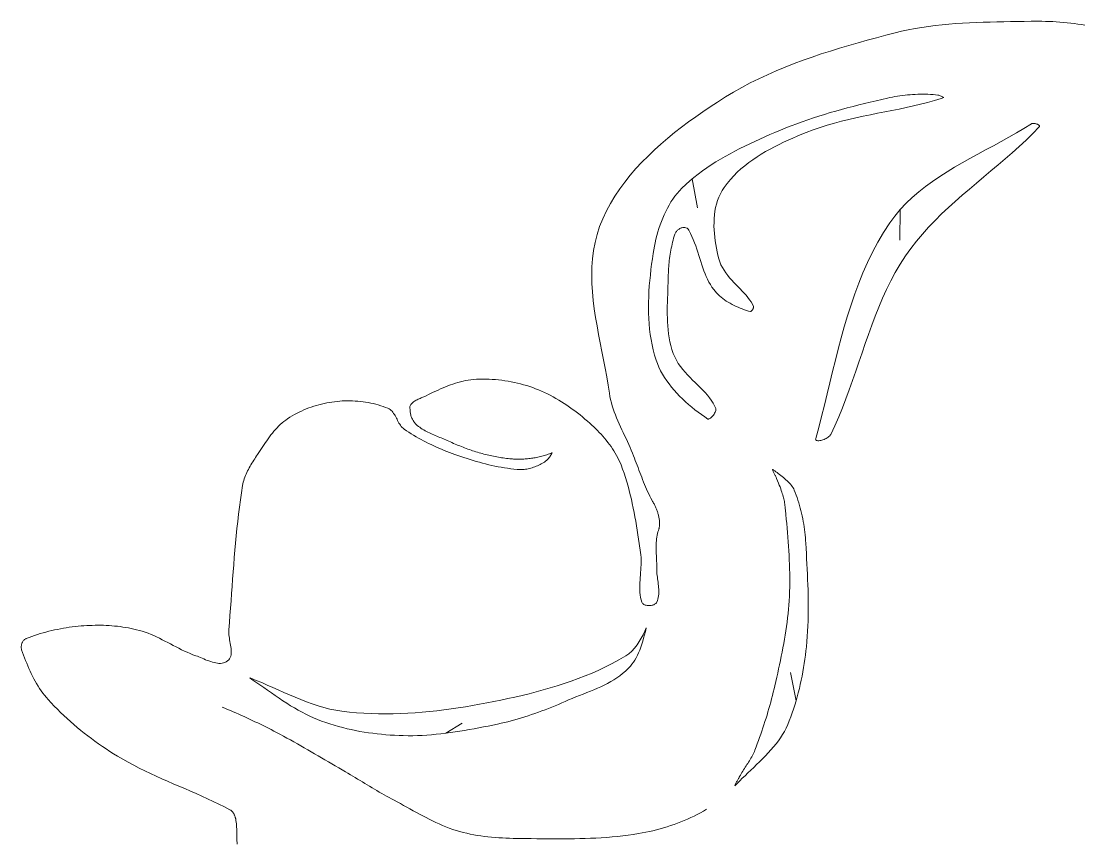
# Model space of a CAD drawing. Header units: inches. Extents: x -12 to 23, y -13.2 to 21.7.
# Drawn here: x -5.72 to 2.06, y 11.6 to 17.62 of the extents above; entities that cross this region are included whole.
import ezdxf

# ---------------------------------------------------------------- set-up
doc = ezdxf.new("R2010")
doc.units = ezdxf.units.IN
doc.header["$MEASUREMENT"] = 0
doc.layers.get('0').update_dxf_attribs({"lineweight": 0})

msp = doc.modelspace()

# ---------------------------------------------------------------- linework, layer by layer
at = {"color": 30, "linetype": 'Continuous', "lineweight": 0, "true_color": 0xff7e00}
for p, q in [((-0.8026, 16.4622), (-0.7618, 16.2516)), ((0.7232, 16.2386), (0.7203, 16.0141)), ((-0.0403, 12.6369), (-0.0804, 12.8467))]:
    msp.add_line(p, q, dxfattribs=at)
at = {"color": 7, "linetype": 'Continuous', "lineweight": 0}
for p, q in [((-4.2253, 12.5836), (-4.2456, 12.592)), ((-4.205, 12.5751), (-4.2253, 12.5836)), ((-4.1847, 12.5665), (-4.205, 12.5751)), ((-4.1645, 12.5578), (-4.1847, 12.5665)), ((-4.1444, 12.549), (-4.1645, 12.5578)), ((-4.1243, 12.5401), (-4.1444, 12.549)), ((-4.1042, 12.5311), (-4.1243, 12.5401)), ((-4.0842, 12.5221), (-4.1042, 12.5311)), ((-4.0642, 12.5129), (-4.0842, 12.5221)), ((-4.0443, 12.5037), (-4.0642, 12.5129)), ((-4.0245, 12.4944), (-4.0443, 12.5037)), ((-4.0047, 12.485), (-4.0245, 12.4944)), ((-3.9849, 12.4755), (-4.0047, 12.485)), ((-3.9653, 12.4659), (-3.9849, 12.4755)), ((-3.9456, 12.4562), (-3.9653, 12.4659)), ((-3.926, 12.4465), (-3.9456, 12.4562)), ((-3.9065, 12.4366), (-3.926, 12.4465)), ((-3.8871, 12.4267), (-3.9065, 12.4366)), ((-3.8677, 12.4167), (-3.8871, 12.4267)), ((-3.8483, 12.4066), (-3.8677, 12.4167)), ((-3.8224, 12.3929), (-3.8483, 12.4066)), ((-3.7966, 12.3791), (-3.8224, 12.3929)), ((-3.7709, 12.3651), (-3.7966, 12.3791)), ((-3.7453, 12.351), (-3.7709, 12.3651)), ((-3.7198, 12.3368), (-3.7453, 12.351)), ((-3.6943, 12.3224), (-3.7198, 12.3368)), ((-3.6689, 12.308), (-3.6943, 12.3224)), ((-3.6436, 12.2935), (-3.6689, 12.308)), ((-3.6183, 12.279), (-3.6436, 12.2935)), ((-3.593, 12.2644), (-3.6183, 12.279)), ((-3.5678, 12.2497), (-3.593, 12.2644)), ((-3.5426, 12.235), (-3.5678, 12.2497)), ((-3.5175, 12.2202), (-3.5426, 12.235)), ((-3.4923, 12.2055), (-3.5175, 12.2202)), ((-3.4672, 12.1908), (-3.4923, 12.2055)), ((-3.442, 12.176), (-3.4672, 12.1908)), ((-3.4168, 12.1613), (-3.442, 12.176)), ((-3.3916, 12.1466), (-3.4168, 12.1613)), ((-3.3664, 12.132), (-3.3916, 12.1466)), ((-3.3412, 12.1174), (-3.3664, 12.132)), ((-3.3234, 12.107), (-3.3412, 12.1174)), ((-3.3056, 12.0966), (-3.3234, 12.107)), ((-3.2879, 12.0861), (-3.3056, 12.0966)), ((-3.2703, 12.0756), (-3.2879, 12.0861)), ((-3.2527, 12.065), (-3.2703, 12.0756)), ((-3.2351, 12.0544), (-3.2527, 12.065)), ((-3.2176, 12.0437), (-3.2351, 12.0544)), ((-3.2, 12.0331), (-3.2176, 12.0437)), ((-3.1825, 12.0224), (-3.2, 12.0331)), ((-3.1649, 12.0118), (-3.1825, 12.0224)), ((-3.1473, 12.0012), (-3.1649, 12.0118)), ((-3.1296, 11.9907), (-3.1473, 12.0012)), ((-3.112, 11.9802), (-3.1296, 11.9907)), ((-3.0942, 11.9698), (-3.112, 11.9802)), ((-3.0764, 11.9595), (-3.0942, 11.9698)), ((-3.0586, 11.9492), (-3.0764, 11.9595)), ((-3.0406, 11.9392), (-3.0586, 11.9492)), ((-3.0225, 11.9292), (-3.0406, 11.9392)), ((-3.0044, 11.9194), (-3.0225, 11.9292)), ((-2.9861, 11.9097), (-3.0044, 11.9194)), ((-2.9626, 11.8973), (-2.9861, 11.9097)), ((-2.9392, 11.8846), (-2.9626, 11.8973)), ((-2.9158, 11.8718), (-2.9392, 11.8846)), ((-2.8924, 11.8589), (-2.9158, 11.8718)), ((-2.8691, 11.846), (-2.8924, 11.8589)), ((-2.8457, 11.833), (-2.8691, 11.846)), ((-2.8223, 11.8201), (-2.8457, 11.833)), ((-0.718, 11.8301), (-0.7409, 11.8177)), ((-0.6954, 11.8429), (-0.718, 11.8301)), ((-2.7988, 11.8073), (-2.8223, 11.8201)), ((-2.7753, 11.7947), (-2.7988, 11.8073)), ((-2.7516, 11.7822), (-2.7753, 11.7947)), ((-2.7278, 11.77), (-2.7516, 11.7822)), ((-2.7039, 11.7581), (-2.7278, 11.77)), ((-2.6798, 11.7466), (-2.7039, 11.7581)), ((-2.6555, 11.7354), (-2.6798, 11.7466)), ((-0.8848, 11.7513), (-0.9097, 11.7417)), ((-0.8602, 11.7613), (-0.8848, 11.7513)), ((-0.8358, 11.7718), (-0.8602, 11.7613)), ((-0.8116, 11.7827), (-0.8358, 11.7718)), ((-0.7878, 11.7939), (-0.8116, 11.7827)), ((-0.7642, 11.8056), (-0.7878, 11.7939)), ((-0.7409, 11.8177), (-0.7642, 11.8056)), ((-2.631, 11.7247), (-2.6555, 11.7354)), ((-2.6062, 11.7145), (-2.631, 11.7247)), ((-2.5812, 11.7049), (-2.6062, 11.7145)), ((-2.5559, 11.6959), (-2.5812, 11.7049)), ((-2.5303, 11.6875), (-2.5559, 11.6959)), ((-2.5043, 11.6798), (-2.5303, 11.6875)), ((-2.4791, 11.6731), (-2.5043, 11.6798)), ((-2.4537, 11.667), (-2.4791, 11.6731)), ((-2.4281, 11.6615), (-2.4537, 11.667)), ((-1.1677, 11.6696), (-1.1941, 11.665)), ((-1.1413, 11.6748), (-1.1677, 11.6696)), ((-1.1151, 11.6804), (-1.1413, 11.6748)), ((-1.0889, 11.6865), (-1.1151, 11.6804)), ((-1.0628, 11.693), (-1.0889, 11.6865)), ((-1.0369, 11.7), (-1.0628, 11.693)), ((-1.0111, 11.7074), (-1.0369, 11.7)), ((-0.9855, 11.7153), (-1.0111, 11.7074)), ((-0.96, 11.7237), (-0.9855, 11.7153)), ((-0.9347, 11.7325), (-0.96, 11.7237)), ((-0.9097, 11.7417), (-0.9347, 11.7325)), ((-2.4024, 11.6566), (-2.4281, 11.6615)), ((-2.3765, 11.6522), (-2.4024, 11.6566)), ((-2.3505, 11.6483), (-2.3765, 11.6522)), ((-2.3243, 11.6448), (-2.3505, 11.6483)), ((-2.2981, 11.6418), (-2.3243, 11.6448)), ((-2.2718, 11.6392), (-2.2981, 11.6418)), ((-2.2454, 11.637), (-2.2718, 11.6392)), ((-2.2189, 11.6351), (-2.2454, 11.637)), ((-2.1924, 11.6335), (-2.2189, 11.6351)), ((-2.1659, 11.6322), (-2.1924, 11.6335)), ((-2.1393, 11.6311), (-2.1659, 11.6322)), ((-2.1127, 11.6302), (-2.1393, 11.6311)), ((-2.0861, 11.6295), (-2.1127, 11.6302)), ((-2.0596, 11.629), (-2.0861, 11.6295)), ((-2.0331, 11.6285), (-2.0596, 11.629)), ((-2.0066, 11.6282), (-2.0331, 11.6285)), ((-1.9802, 11.6279), (-2.0066, 11.6282)), ((-1.9408, 11.6274), (-1.9802, 11.6279)), ((-1.9014, 11.627), (-1.9408, 11.6274)), ((-1.8619, 11.6267), (-1.9014, 11.627)), ((-1.8224, 11.6264), (-1.8619, 11.6267)), ((-1.7829, 11.6263), (-1.8224, 11.6264)), ((-1.7434, 11.6264), (-1.7829, 11.6263)), ((-1.7039, 11.6267), (-1.7434, 11.6264)), ((-1.6644, 11.6272), (-1.7039, 11.6267)), ((-1.6249, 11.628), (-1.6644, 11.6272)), ((-1.5854, 11.6291), (-1.6249, 11.628)), ((-1.546, 11.6306), (-1.5854, 11.6291)), ((-1.5066, 11.6324), (-1.546, 11.6306)), ((-1.4672, 11.6347), (-1.5066, 11.6324)), ((-1.428, 11.6374), (-1.4672, 11.6347)), ((-1.3888, 11.6405), (-1.428, 11.6374)), ((-1.3496, 11.6442), (-1.3888, 11.6405)), ((-1.3106, 11.6485), (-1.3496, 11.6442)), ((-1.2716, 11.6533), (-1.3106, 11.6485)), ((-1.2328, 11.6588), (-1.2716, 11.6533)), ((-1.1941, 11.665), (-1.2328, 11.6588))]:
    msp.add_line(p, q, dxfattribs=at)
at = {"color": 1, "linetype": 'Continuous', "lineweight": 0, "true_color": 0xff0000}
msp.add_line((-2.6074, 12.4002), (-2.4858, 12.4741), dxfattribs=at)
at = {"color": 7, "linetype": 'Continuous', "lineweight": 0}
for points in [[(-1.0525, 13.877), (-1.0509, 13.8809), (-1.0494, 13.885), (-1.0481, 13.889), (-1.0468, 13.8932), (-1.0457, 13.8973), (-1.0446, 13.9015), (-1.0437, 13.9058), (-1.0429, 13.91), (-1.0421, 13.9143), (-1.0415, 13.9186), (-1.041, 13.9229), (-1.0407, 13.9272), (-1.0404, 13.9316), (-1.0402, 13.9359), (-1.0402, 13.9402), (-1.0403, 13.9445), (-1.0405, 13.9489), (-1.0408, 13.9531), (-1.0412, 13.9574), (-1.0417, 13.9617), (-1.0427, 13.9679), (-1.0437, 13.9741), (-1.0449, 13.9803), (-1.0461, 13.9866), (-1.0475, 13.9927), (-1.049, 13.9989), (-1.0507, 14.005), (-1.0524, 14.0112), (-1.0542, 14.0173), (-1.0561, 14.0233), (-1.0582, 14.0293), (-1.0603, 14.0353), (-1.0626, 14.0412), (-1.065, 14.0471), (-1.0674, 14.053), (-1.07, 14.0588), (-1.0727, 14.0645), (-1.0754, 14.0702), (-1.0783, 14.0759), (-1.0812, 14.0814), (-1.0848, 14.0874), (-1.0883, 14.0934), (-1.0916, 14.0993), (-1.0948, 14.1052), (-1.1035, 14.1218), (-1.1119, 14.1385), (-1.1201, 14.1554), (-1.128, 14.1724), (-1.1357, 14.1895), (-1.1432, 14.2067), (-1.1505, 14.2239), (-1.1576, 14.2413), (-1.1646, 14.2587), (-1.1715, 14.2762), (-1.1783, 14.2937), (-1.185, 14.3113), (-1.1916, 14.3289), (-1.1982, 14.3465), (-1.2048, 14.3641), (-1.2115, 14.3817), (-1.2181, 14.3993), (-1.2248, 14.4168), (-1.2316, 14.4343), (-1.2385, 14.4518), (-1.2474, 14.4736), (-1.2567, 14.4953), (-1.2663, 14.517), (-1.2762, 14.5386), (-1.2862, 14.5601), (-1.2963, 14.5817), (-1.3065, 14.6032), (-1.3165, 14.6248), (-1.3265, 14.6463), (-1.3363, 14.668), (-1.3458, 14.6897), (-1.355, 14.7115), (-1.3638, 14.7334), (-1.372, 14.7554), (-1.3798, 14.7776), (-1.3869, 14.8), (-1.3933, 14.8225), (-1.3989, 14.8452), (-1.4037, 14.8681), (-1.4075, 14.8913), (-1.417, 14.9521), (-1.4276, 15.0133), (-1.439, 15.0748), (-1.4511, 15.1366), (-1.4634, 15.1987), (-1.4756, 15.2609), (-1.4876, 15.3232), (-1.4989, 15.3855), (-1.5093, 15.4478), (-1.5185, 15.51), (-1.5262, 15.572), (-1.5321, 15.6339), (-1.5359, 15.6954), (-1.5374, 15.7566), (-1.5361, 15.8173), (-1.5319, 15.8776), (-1.5244, 15.9374), (-1.5134, 15.9965), (-1.4984, 16.055), (-1.4794, 16.1128), (-1.4559, 16.1709), (-1.4294, 16.2275), (-1.3998, 16.2827), (-1.3675, 16.3364), (-1.3325, 16.3887), (-1.2952, 16.4397), (-1.2556, 16.4893), (-1.2139, 16.5376), (-1.1703, 16.5846), (-1.125, 16.6303), (-1.0782, 16.6749), (-1.03, 16.7182), (-0.9806, 16.7604), (-0.9303, 16.8014), (-0.8791, 16.8414), (-0.8273, 16.8803), (-0.775, 16.9181), (-0.7224, 16.9549), (-0.6697, 16.9908), (-0.6172, 17.0257), (-0.5582, 17.0632), (-0.4983, 17.0989), (-0.4374, 17.1329), (-0.3756, 17.1654), (-0.3129, 17.1964), (-0.2495, 17.226), (-0.1854, 17.2542), (-0.1206, 17.2812), (-0.0553, 17.307), (0.0106, 17.3316), (0.0769, 17.3552), (0.1437, 17.3778), (0.2108, 17.3995), (0.2781, 17.4205), (0.3457, 17.4406), (0.4134, 17.4601), (0.4812, 17.479), (0.5491, 17.4974), (0.6169, 17.5153), (0.6846, 17.5329), (0.7332, 17.5447), (0.7821, 17.5553), (0.8311, 17.5646), (0.8804, 17.5729), (0.9299, 17.5802), (0.9795, 17.5864), (1.0293, 17.5918), (1.0792, 17.5964), (1.1293, 17.6003), (1.1794, 17.6036), (1.2296, 17.6062), (1.2799, 17.6084), (1.3302, 17.6102), (1.3806, 17.6116), (1.4309, 17.6128), (1.4813, 17.6138), (1.5316, 17.6147), (1.5818, 17.6155), (1.632, 17.6164), (1.6821, 17.6174), (1.7084, 17.6178), (1.7347, 17.6179), (1.7611, 17.6176), (1.7874, 17.617), (1.8138, 17.616), (1.8401, 17.6147), (1.8665, 17.6131), (1.8928, 17.6112), (1.9191, 17.609), (1.9454, 17.6064), (1.9716, 17.6036), (1.9979, 17.6006), (2.0241, 17.5972), (2.0502, 17.5936), (2.0763, 17.5897)], [(-4.1359, 11.588), (-4.1364, 11.6003), (-4.1368, 11.6126), (-4.1371, 11.625), (-4.1373, 11.6373), (-4.1374, 11.6497), (-4.1376, 11.662), (-4.1379, 11.6743), (-4.1382, 11.6867), (-4.1386, 11.699), (-4.1392, 11.7112), (-4.1401, 11.7235), (-4.1411, 11.7357), (-4.1425, 11.7479), (-4.1442, 11.7601), (-4.1463, 11.7722), (-4.1471, 11.7761), (-4.1481, 11.7801), (-4.1491, 11.784), (-4.1503, 11.788), (-4.1517, 11.792), (-4.1532, 11.7959), (-4.1548, 11.7998), (-4.1566, 11.8036), (-4.1585, 11.8074), (-4.1605, 11.8111), (-4.1627, 11.8147), (-4.165, 11.8181), (-4.1674, 11.8214), (-4.17, 11.8246), (-4.1728, 11.8276), (-4.1756, 11.8305), (-4.1787, 11.8331), (-4.1818, 11.8356), (-4.1851, 11.8378), (-4.1886, 11.8398), (-4.2291, 11.8608), (-4.2699, 11.8812), (-4.3111, 11.9011), (-4.3525, 11.9204), (-4.3941, 11.9393), (-4.4359, 11.9579), (-4.4778, 11.9762), (-4.5198, 11.9944), (-4.5618, 12.0126), (-4.6038, 12.0307), (-4.6458, 12.049), (-4.6876, 12.0675), (-4.7293, 12.0862), (-4.7707, 12.1054), (-4.812, 12.1249), (-4.8529, 12.1451), (-4.8935, 12.1659), (-4.9337, 12.1874), (-4.9734, 12.2097), (-5.0127, 12.2328), (-5.0406, 12.25), (-5.0683, 12.2676), (-5.0958, 12.2855), (-5.1231, 12.3038), (-5.1502, 12.3225), (-5.177, 12.3416), (-5.2035, 12.361), (-5.2298, 12.3809), (-5.2558, 12.401), (-5.2815, 12.4216), (-5.3069, 12.4425), (-5.332, 12.4638), (-5.3567, 12.4855), (-5.3812, 12.5075), (-5.4052, 12.5299), (-5.4289, 12.5526), (-5.4523, 12.5757), (-5.4752, 12.5991), (-5.4978, 12.6229), (-5.5199, 12.647), (-5.5335, 12.6626), (-5.5465, 12.6785), (-5.559, 12.6949), (-5.571, 12.7116), (-5.5826, 12.7287), (-5.5937, 12.7461), (-5.6045, 12.7638), (-5.6148, 12.7818), (-5.6247, 12.8001), (-5.6343, 12.8185), (-5.6435, 12.8372), (-5.6524, 12.8561), (-5.661, 12.8751), (-5.6693, 12.8943), (-5.6773, 12.9135), (-5.6852, 12.9328), (-5.6927, 12.9522), (-5.7001, 12.9717), (-5.7073, 12.9911), (-5.7143, 13.0105), (-5.7157, 13.0149), (-5.7166, 13.0195), (-5.7172, 13.0243), (-5.7175, 13.0292), (-5.7174, 13.0342), (-5.7169, 13.0393), (-5.7161, 13.0444), (-5.715, 13.0495), (-5.7136, 13.0545), (-5.7119, 13.0594), (-5.7099, 13.0642), (-5.7076, 13.0688), (-5.7051, 13.0732), (-5.7022, 13.0773), (-5.6992, 13.0812), (-5.6959, 13.0848), (-5.6924, 13.088), (-5.6886, 13.0908), (-5.6847, 13.0932), (-5.6805, 13.0951), (-5.6603, 13.1027), (-5.6399, 13.1101), (-5.6194, 13.1171), (-5.5988, 13.1238), (-5.578, 13.1302), (-5.5571, 13.1363), (-5.5362, 13.142), (-5.5151, 13.1474), (-5.494, 13.1525), (-5.4727, 13.1573), (-5.4514, 13.1618), (-5.4301, 13.1659), (-5.4087, 13.1698), (-5.3872, 13.1733), (-5.3657, 13.1765), (-5.3442, 13.1794), (-5.3226, 13.182), (-5.301, 13.1843), (-5.2795, 13.1863), (-5.2579, 13.188), (-5.2375, 13.1894), (-5.2172, 13.1904), (-5.1967, 13.1911), (-5.1763, 13.1916), (-5.1558, 13.1918), (-5.1353, 13.1916), (-5.1148, 13.1912), (-5.0943, 13.1904), (-5.0739, 13.1893), (-5.0534, 13.1879), (-5.033, 13.1862), (-5.0126, 13.1841), (-4.9923, 13.1817), (-4.972, 13.1789), (-4.9518, 13.1757), (-4.9317, 13.1722), (-4.9116, 13.1683), (-4.8917, 13.164), (-4.8719, 13.1593), (-4.8521, 13.1542), (-4.8304, 13.1479), (-4.8089, 13.1408), (-4.7876, 13.133), (-4.7666, 13.1246), (-4.7459, 13.1156), (-4.7252, 13.1061), (-4.7047, 13.0963), (-4.6844, 13.0861), (-4.6641, 13.0757), (-4.6438, 13.0651), (-4.6236, 13.0545), (-4.6034, 13.0438), (-4.5832, 13.0333), (-4.5628, 13.0229), (-4.5424, 13.0127), (-4.5219, 13.0029), (-4.5012, 12.9934), (-4.4803, 12.9844), (-4.4593, 12.976), (-4.4379, 12.9683), (-4.4266, 12.9642), (-4.4151, 12.9596), (-4.4032, 12.9548), (-4.3912, 12.9498), (-4.379, 12.9446), (-4.3667, 12.9395), (-4.3542, 12.9345), (-4.3418, 12.9298), (-4.3294, 12.9253), (-4.317, 12.9214), (-4.3047, 12.9179), (-4.2926, 12.9152), (-4.2806, 12.9132), (-4.2688, 12.9121), (-4.2574, 12.912), (-4.2462, 12.913), (-4.2354, 12.9152), (-4.225, 12.9188), (-4.215, 12.9237), (-4.2055, 12.9302), (-4.1974, 12.9377), (-4.1909, 12.946), (-4.1859, 12.9551), (-4.1823, 12.9648), (-4.1799, 12.9751), (-4.1785, 12.986), (-4.1781, 12.9973), (-4.1786, 13.0091), (-4.1796, 13.0212), (-4.1813, 13.0336), (-4.1833, 13.0462), (-4.1856, 13.0589), (-4.188, 13.0718), (-4.1904, 13.0846), (-4.1927, 13.0974), (-4.1947, 13.1101), (-4.1962, 13.1226), (-4.1972, 13.1349), (-4.1975, 13.1469), (-4.197, 13.1585), (-4.1926, 13.2114), (-4.1884, 13.2643), (-4.1844, 13.3172), (-4.1804, 13.3702), (-4.1765, 13.4232), (-4.1727, 13.4762), (-4.1688, 13.5292), (-4.1648, 13.5821), (-4.1608, 13.6351), (-4.1565, 13.688), (-4.1521, 13.741), (-4.1474, 13.7939), (-4.1424, 13.8467), (-4.1371, 13.8995), (-4.1314, 13.9523), (-4.1253, 14.005), (-4.1187, 14.0576), (-4.1116, 14.1102), (-4.1039, 14.1627), (-4.0956, 14.2151), (-4.0933, 14.2275), (-4.0905, 14.2398), (-4.0872, 14.252), (-4.0834, 14.2641), (-4.0793, 14.276), (-4.0747, 14.2879), (-4.0698, 14.2996), (-4.0646, 14.3112), (-4.059, 14.3228), (-4.0532, 14.3342), (-4.0471, 14.3455), (-4.0408, 14.3567), (-4.0343, 14.3678), (-4.0276, 14.3789), (-4.0208, 14.3898), (-4.0139, 14.4007), (-4.0069, 14.4114), (-3.9999, 14.4221), (-3.9928, 14.4328), (-3.9857, 14.4433), (-3.9762, 14.4576), (-3.9666, 14.4719), (-3.9571, 14.4864), (-3.9475, 14.5008), (-3.9379, 14.5153), (-3.9281, 14.5297), (-3.9182, 14.544), (-3.9082, 14.5582), (-3.898, 14.5723), (-3.8875, 14.5861), (-3.8769, 14.5997), (-3.8659, 14.613), (-3.8547, 14.6261), (-3.8432, 14.6388), (-3.8313, 14.651), (-3.8191, 14.6629), (-3.8065, 14.6743), (-3.7934, 14.6852), (-3.7799, 14.6956), (-3.7659, 14.7054), (-3.7497, 14.7158), (-3.7332, 14.7258), (-3.7164, 14.7354), (-3.6994, 14.7446), (-3.682, 14.7533), (-3.6644, 14.7616), (-3.6466, 14.7695), (-3.6286, 14.7769), (-3.6104, 14.7839), (-3.592, 14.7905), (-3.5735, 14.7966), (-3.5548, 14.8023), (-3.536, 14.8076), (-3.5171, 14.8124), (-3.4981, 14.8168), (-3.479, 14.8207), (-3.4599, 14.8242), (-3.4407, 14.8273), (-3.4216, 14.83), (-3.4024, 14.8322), (-3.3837, 14.8339), (-3.3649, 14.8352), (-3.346, 14.836), (-3.3271, 14.8364), (-3.3081, 14.8364), (-3.2891, 14.8359), (-3.27, 14.835), (-3.251, 14.8336), (-3.2321, 14.8318), (-3.2132, 14.8296), (-3.1943, 14.8268), (-3.1755, 14.8237), (-3.1569, 14.82), (-3.1383, 14.8159), (-3.1199, 14.8114), (-3.1016, 14.8063), (-3.0835, 14.8008), (-3.0657, 14.7948), (-3.048, 14.7884), (-3.0305, 14.7814), (-3.022, 14.7773), (-3.0142, 14.7722), (-3.007, 14.7663), (-3.0005, 14.7597), (-2.9944, 14.7524), (-2.9888, 14.7446), (-2.9835, 14.7364), (-2.9784, 14.7278), (-2.9736, 14.7189), (-2.9689, 14.7098), (-2.9642, 14.7007), (-2.9596, 14.6915), (-2.9548, 14.6825), (-2.9498, 14.6736), (-2.9446, 14.665), (-2.9391, 14.6568), (-2.9331, 14.649), (-2.9267, 14.6417), (-2.9198, 14.6351), (-2.9122, 14.6293), (-2.8949, 14.6176), (-2.8775, 14.6062), (-2.86, 14.5951), (-2.8422, 14.5842), (-2.8243, 14.5736), (-2.8062, 14.5632), (-2.7879, 14.5531), (-2.7695, 14.5433), (-2.751, 14.5336), (-2.7324, 14.5243), (-2.7136, 14.5151), (-2.6947, 14.5063), (-2.6757, 14.4976), (-2.6566, 14.4892), (-2.6374, 14.481), (-2.6181, 14.473), (-2.5987, 14.4653), (-2.5793, 14.4577), (-2.5598, 14.4504), (-2.5402, 14.4433), (-2.5181, 14.4355), (-2.4958, 14.4278), (-2.4735, 14.4203), (-2.4511, 14.413), (-2.4286, 14.4059), (-2.4061, 14.399), (-2.3835, 14.3924), (-2.3608, 14.386), (-2.338, 14.3798), (-2.3152, 14.3739), (-2.2923, 14.3684), (-2.2693, 14.3631), (-2.2463, 14.3581), (-2.2232, 14.3535), (-2.2001, 14.3492), (-2.1769, 14.3452), (-2.1537, 14.3417), (-2.1304, 14.3385), (-2.1071, 14.3358), (-2.0838, 14.3334), (-2.0737, 14.3327), (-2.0637, 14.3324), (-2.0535, 14.3325), (-2.0434, 14.333), (-2.0333, 14.3339), (-2.0231, 14.3351), (-2.013, 14.3367), (-2.003, 14.3386), (-1.9929, 14.3408), (-1.983, 14.3434), (-1.9731, 14.3463), (-1.9632, 14.3494), (-1.9535, 14.3529), (-1.9439, 14.3566), (-1.9344, 14.3606), (-1.9251, 14.3648), (-1.9159, 14.3693), (-1.9069, 14.3741), (-1.898, 14.379), (-1.8893, 14.3841), (-1.8839, 14.3877), (-1.8785, 14.3915), (-1.8732, 14.3957), (-1.868, 14.4001), (-1.863, 14.4048), (-1.8581, 14.4097), (-1.8535, 14.4148), (-1.849, 14.4202), (-1.8449, 14.4257), (-1.8409, 14.4314), (-1.8373, 14.4373), (-1.834, 14.4433), (-1.831, 14.4494), (-1.8286, 14.4551), (-1.8291, 14.4549), (-1.8383, 14.4514), (-1.8475, 14.4481), (-1.8568, 14.4448), (-1.8662, 14.4417), (-1.8756, 14.4387), (-1.885, 14.4359), (-1.8945, 14.4332), (-1.9039, 14.4306), (-1.9135, 14.4281), (-1.923, 14.4258), (-1.9326, 14.4236), (-1.9422, 14.4216), (-1.9518, 14.4197), (-1.961, 14.418), (-1.9701, 14.4165), (-1.9793, 14.4151), (-1.9885, 14.4138), (-1.9978, 14.4127), (-2.0071, 14.4117), (-2.0164, 14.4109), (-2.0257, 14.4102), (-2.035, 14.4096), (-2.0443, 14.4092), (-2.0536, 14.4089), (-2.0629, 14.4087), (-2.0723, 14.4087), (-2.0816, 14.4087), (-2.0909, 14.4089), (-2.1003, 14.4093), (-2.1096, 14.4097), (-2.1189, 14.4103), (-2.1281, 14.411), (-2.1374, 14.4118), (-2.1494, 14.413), (-2.1614, 14.4143), (-2.1734, 14.4158), (-2.1854, 14.4174), (-2.1974, 14.4191), (-2.2093, 14.421), (-2.2213, 14.423), (-2.2332, 14.4251), (-2.2451, 14.4274), (-2.2569, 14.4297), (-2.2688, 14.4322), (-2.2806, 14.4348), (-2.2924, 14.4375), (-2.3042, 14.4403), (-2.316, 14.4432), (-2.3277, 14.4462), (-2.3394, 14.4493), (-2.351, 14.4525), (-2.3627, 14.4558), (-2.3743, 14.4591), (-2.3863, 14.4627), (-2.3982, 14.4665), (-2.4101, 14.4704), (-2.4219, 14.4744), (-2.4337, 14.4785), (-2.4455, 14.4827), (-2.4572, 14.4871), (-2.4689, 14.4915), (-2.4806, 14.496), (-2.4922, 14.5006), (-2.5038, 14.5053), (-2.5154, 14.5101), (-2.5269, 14.5149), (-2.5385, 14.5198), (-2.55, 14.5247), (-2.5615, 14.5297), (-2.5729, 14.5347), (-2.5844, 14.5398), (-2.5958, 14.5449), (-2.6072, 14.55), (-2.618, 14.5547), (-2.6289, 14.5593), (-2.6398, 14.5639), (-2.6507, 14.5684), (-2.6617, 14.5729), (-2.6727, 14.5775), (-2.6837, 14.582), (-2.6946, 14.5867), (-2.7055, 14.5914), (-2.7163, 14.5962), (-2.7271, 14.6012), (-2.7377, 14.6063), (-2.7482, 14.6116), (-2.7585, 14.6172), (-2.7687, 14.623), (-2.7787, 14.629), (-2.7885, 14.6354), (-2.7981, 14.6421), (-2.8074, 14.6491), (-2.8165, 14.6566), (-2.8212, 14.6608), (-2.8258, 14.6653), (-2.8301, 14.6701), (-2.8343, 14.675), (-2.8383, 14.6802), (-2.842, 14.6856), (-2.8455, 14.6912), (-2.8488, 14.6969), (-2.8519, 14.7028), (-2.8547, 14.7088), (-2.8573, 14.7149), (-2.8596, 14.7211), (-2.8617, 14.7274), (-2.8634, 14.7337), (-2.865, 14.7401), (-2.8662, 14.7465), (-2.8671, 14.753), (-2.8677, 14.7594), (-2.868, 14.7658), (-2.868, 14.7721), (-2.8699, 14.7814), (-2.8704, 14.7878), (-2.8698, 14.7939), (-2.8682, 14.7997), (-2.8658, 14.8052), (-2.8625, 14.8104), (-2.8585, 14.8154), (-2.8539, 14.8202), (-2.8486, 14.8247), (-2.8429, 14.8291), (-2.8367, 14.8332), (-2.8302, 14.8371), (-2.8234, 14.8409), (-2.8164, 14.8445), (-2.8093, 14.8479), (-2.8022, 14.8512), (-2.795, 14.8544), (-2.788, 14.8574), (-2.7812, 14.8603), (-2.7747, 14.8632), (-2.7685, 14.866), (-2.7509, 14.874), (-2.7333, 14.8822), (-2.6981, 14.8987), (-2.6804, 14.9069), (-2.6626, 14.915), (-2.6448, 14.923), (-2.6269, 14.9309), (-2.6089, 14.9385), (-2.5909, 14.9458), (-2.5728, 14.9528), (-2.5546, 14.9594), (-2.5363, 14.9656), (-2.5179, 14.9713), (-2.4993, 14.9765), (-2.4807, 14.9811), (-2.462, 14.9851), (-2.4431, 14.9884), (-2.4241, 14.991), (-2.405, 14.9928), (-2.3819, 14.9942), (-2.3588, 14.995), (-2.3356, 14.9954), (-2.3124, 14.9952), (-2.2892, 14.9945), (-2.2659, 14.9933), (-2.2427, 14.9916), (-2.2195, 14.9893), (-2.1963, 14.9866), (-2.1732, 14.9834), (-2.1502, 14.9797), (-2.1272, 14.9755), (-2.1043, 14.9709), (-2.0816, 14.9657), (-2.059, 14.9601), (-2.0365, 14.954), (-2.0142, 14.9475), (-1.9921, 14.9405), (-1.9702, 14.933), (-1.9485, 14.9251), (-1.9266, 14.9166), (-1.9048, 14.9074), (-1.8833, 14.8977), (-1.862, 14.8876), (-1.8409, 14.8769), (-1.82, 14.8657), (-1.7994, 14.8541), (-1.7789, 14.8421), (-1.7587, 14.8296), (-1.7387, 14.8168), (-1.7189, 14.8036), (-1.6994, 14.7901), (-1.68, 14.7762), (-1.661, 14.762), (-1.6421, 14.7475), (-1.6234, 14.7328), (-1.605, 14.7178), (-1.5869, 14.7026), (-1.5689, 14.6871), (-1.5512, 14.6715), (-1.5371, 14.6588), (-1.5231, 14.6457), (-1.5092, 14.6324), (-1.4956, 14.6188), (-1.4822, 14.605), (-1.469, 14.5909), (-1.456, 14.5766), (-1.4434, 14.562), (-1.431, 14.5471), (-1.419, 14.532), (-1.4074, 14.5166), (-1.3961, 14.501), (-1.3853, 14.4852), (-1.3748, 14.4691), (-1.3649, 14.4527), (-1.3554, 14.4361), (-1.3465, 14.4193), (-1.3381, 14.4022), (-1.3302, 14.3848), (-1.323, 14.3672), (-1.3113, 14.3365), (-1.3004, 14.3055), (-1.2901, 14.2743), (-1.2804, 14.2428), (-1.2713, 14.2112), (-1.2628, 14.1794), (-1.2547, 14.1475), (-1.2472, 14.1154), (-1.2401, 14.0831), (-1.2334, 14.0508), (-1.227, 14.0184), (-1.2209, 13.9859), (-1.2152, 13.9533), (-1.2096, 13.9207), (-1.2043, 13.888), (-1.1991, 13.8553), (-1.1941, 13.8227), (-1.1891, 13.79), (-1.1793, 13.7248), (-1.177, 13.7068), (-1.1757, 13.6886), (-1.175, 13.6704), (-1.175, 13.6521), (-1.1756, 13.6337), (-1.1766, 13.6152), (-1.1778, 13.5968), (-1.1793, 13.5783), (-1.1808, 13.5598), (-1.1823, 13.5413), (-1.1837, 13.5229), (-1.1848, 13.5045), (-1.1855, 13.4862), (-1.1858, 13.468), (-1.1854, 13.4499), (-1.1844, 13.4319), (-1.1825, 13.414), (-1.1797, 13.3963), (-1.1758, 13.3787), (-1.1708, 13.3613), (-1.1686, 13.3564), (-1.1654, 13.352), (-1.1613, 13.3481), (-1.1565, 13.3447), (-1.151, 13.3419), (-1.1449, 13.3396), (-1.1384, 13.3379), (-1.1316, 13.3367), (-1.1245, 13.3359), (-1.1173, 13.3357), (-1.11, 13.336), (-1.1028, 13.3369), (-1.0958, 13.3382), (-1.0891, 13.34), (-1.0828, 13.3423), (-1.077, 13.3451), (-1.0718, 13.3485), (-1.0674, 13.3523), (-1.0637, 13.3566), (-1.0609, 13.3613), (-1.0564, 13.3726), (-1.0529, 13.3841), (-1.0502, 13.3958), (-1.0482, 13.4076), (-1.047, 13.4196), (-1.0465, 13.4317), (-1.0464, 13.444), (-1.0469, 13.4563), (-1.0477, 13.4687), (-1.0489, 13.4812), (-1.0503, 13.4938), (-1.0519, 13.5064), (-1.0536, 13.519), (-1.0552, 13.5316), (-1.0568, 13.5442), (-1.0582, 13.5568), (-1.0595, 13.5693), (-1.0604, 13.5818), (-1.0609, 13.5942), (-1.0609, 13.6065), (-1.0609, 13.62), (-1.061, 13.6336), (-1.0614, 13.6472), (-1.0619, 13.6609), (-1.0625, 13.6746), (-1.0632, 13.6883), (-1.0638, 13.702), (-1.0645, 13.7157), (-1.065, 13.7293), (-1.0655, 13.743), (-1.0657, 13.7566), (-1.0657, 13.7703), (-1.0655, 13.7838), (-1.065, 13.7973), (-1.0641, 13.8108), (-1.0627, 13.8242), (-1.061, 13.8375), (-1.0587, 13.8507), (-1.0559, 13.8639), (-1.0525, 13.877), (-1.0511, 13.8806), (-1.0509, 13.8811)]]:
    msp.add_lwpolyline(points, dxfattribs=at)
for points in [[(-1.1214, 15.5588), (-1.1218, 15.5191), (-1.1213, 15.4795), (-1.1197, 15.44), (-1.1172, 15.4008), (-1.1136, 15.3618), (-1.1088, 15.3232), (-1.1028, 15.2848), (-1.0955, 15.2467), (-1.0869, 15.2091), (-1.0769, 15.1719), (-1.0655, 15.1352), (-1.0559, 15.1087), (-1.0449, 15.0827), (-1.0325, 15.0572), (-1.0189, 15.0323), (-1.0041, 15.0078), (-0.9882, 14.9837), (-0.9712, 14.9602), (-0.9532, 14.9372), (-0.9342, 14.9146), (-0.9145, 14.8926), (-0.8939, 14.8711), (-0.8726, 14.8501), (-0.8507, 14.8297), (-0.8282, 14.8097), (-0.8052, 14.7903), (-0.7818, 14.7715), (-0.7581, 14.7532), (-0.7341, 14.7354), (-0.7099, 14.7182), (-0.6871, 14.7025), (-0.6856, 14.7017), (-0.6856, 14.7017), (-0.6845, 14.7017), (-0.6821, 14.7022), (-0.6784, 14.7035), (-0.6738, 14.7058), (-0.6685, 14.7092), (-0.6629, 14.7137), (-0.6572, 14.7189), (-0.6516, 14.7249), (-0.6463, 14.7314), (-0.6414, 14.7383), (-0.6372, 14.7454), (-0.6337, 14.7523), (-0.6309, 14.759), (-0.6291, 14.7652), (-0.628, 14.7705), (-0.6278, 14.7747), (-0.6281, 14.7775), (-0.6288, 14.7801), (-0.6378, 14.8001), (-0.6488, 14.8203), (-0.6613, 14.8399), (-0.6753, 14.859), (-0.6905, 14.8778), (-0.7068, 14.8964), (-0.724, 14.9147), (-0.7419, 14.9329), (-0.7603, 14.9511), (-0.7791, 14.9694), (-0.798, 14.9879), (-0.8169, 15.0068), (-0.8354, 15.026), (-0.8536, 15.0458), (-0.871, 15.0663), (-0.8876, 15.0877), (-0.9031, 15.11), (-0.9171, 15.1334), (-0.9296, 15.158), (-0.94, 15.1836), (-0.9494, 15.2121), (-0.9574, 15.2405), (-0.9641, 15.2691), (-0.9697, 15.2979), (-0.9742, 15.3268), (-0.9777, 15.3558), (-0.9803, 15.3849), (-0.9822, 15.4141), (-0.9834, 15.4432), (-0.984, 15.4724), (-0.984, 15.5016), (-0.9837, 15.5307), (-0.983, 15.5598), (-0.9821, 15.5888), (-0.9811, 15.6176), (-0.9799, 15.6464), (-0.9788, 15.675), (-0.9778, 15.7035), (-0.977, 15.7317), (-0.9765, 15.76), (-0.9762, 15.7749), (-0.9756, 15.7899), (-0.9748, 15.805), (-0.9738, 15.8201), (-0.9725, 15.8351), (-0.971, 15.8502), (-0.9693, 15.8652), (-0.9674, 15.8802), (-0.9652, 15.8951), (-0.9629, 15.91), (-0.9604, 15.9249), (-0.9576, 15.9397), (-0.9547, 15.9545), (-0.9516, 15.9692), (-0.9483, 15.9839), (-0.9448, 15.9985), (-0.9411, 16.0131), (-0.9373, 16.0276), (-0.9333, 16.0421), (-0.9288, 16.0574), (-0.9268, 16.0627), (-0.924, 16.0683), (-0.9208, 16.0732), (-0.9174, 16.0777), (-0.9137, 16.0817), (-0.9099, 16.0855), (-0.9059, 16.089), (-0.9017, 16.0923), (-0.8973, 16.0953), (-0.8927, 16.0981), (-0.8879, 16.1007), (-0.8827, 16.1029), (-0.8771, 16.1048), (-0.871, 16.1062), (-0.8641, 16.107), (-0.8564, 16.1067), (-0.8479, 16.1047), (-0.8392, 16.1006), (-0.8314, 16.0941), (-0.8264, 16.0871), (-0.814, 16.0636), (-0.8033, 16.0409), (-0.7935, 16.0181), (-0.7844, 15.995), (-0.7759, 15.9718), (-0.7679, 15.9485), (-0.7603, 15.9253), (-0.753, 15.9021), (-0.7457, 15.879), (-0.7385, 15.8561), (-0.7312, 15.8335), (-0.7237, 15.8112), (-0.7158, 15.7893), (-0.7076, 15.7679), (-0.6988, 15.7469), (-0.6895, 15.7266), (-0.6794, 15.7068), (-0.6685, 15.6877), (-0.6567, 15.6693), (-0.6438, 15.6516), (-0.6342, 15.6397), (-0.6239, 15.6282), (-0.6131, 15.6172), (-0.6017, 15.6065), (-0.5898, 15.5962), (-0.5775, 15.5863), (-0.5646, 15.5768), (-0.5514, 15.5677), (-0.5378, 15.5591), (-0.5238, 15.5508), (-0.5095, 15.5429), (-0.4949, 15.5354), (-0.4801, 15.5283), (-0.4651, 15.5216), (-0.4498, 15.5153), (-0.4345, 15.5095), (-0.419, 15.504), (-0.4034, 15.4988), (-0.3878, 15.4941), (-0.3739, 15.4902), (-0.3735, 15.4904), (-0.372, 15.4912), (-0.37, 15.4926), (-0.3676, 15.4946), (-0.3651, 15.4971), (-0.3625, 15.5), (-0.36, 15.5033), (-0.3577, 15.5069), (-0.3557, 15.5105), (-0.354, 15.5142), (-0.3527, 15.5177), (-0.3518, 15.5209), (-0.3513, 15.5236), (-0.3512, 15.5257), (-0.3512, 15.527), (-0.3513, 15.5275), (-0.3515, 15.5279), (-0.3597, 15.5443), (-0.3697, 15.561), (-0.3808, 15.5773), (-0.393, 15.5934), (-0.4062, 15.6094), (-0.4201, 15.6251), (-0.4347, 15.6409), (-0.4498, 15.6566), (-0.4652, 15.6724), (-0.4808, 15.6883), (-0.4964, 15.7045), (-0.5118, 15.721), (-0.5269, 15.738), (-0.5414, 15.7555), (-0.5552, 15.7737), (-0.5682, 15.7927), (-0.58, 15.8126), (-0.5905, 15.8334), (-0.5995, 15.8553), (-0.6064, 15.8777), (-0.6128, 15.9032), (-0.6186, 15.9287), (-0.6239, 15.9547), (-0.6287, 15.9811), (-0.6328, 16.0078), (-0.6363, 16.0348), (-0.6389, 16.062), (-0.6408, 16.0893), (-0.6417, 16.1167), (-0.6416, 16.144), (-0.6404, 16.1713), (-0.6381, 16.1984), (-0.6345, 16.2253), (-0.6296, 16.2518), (-0.6233, 16.278), (-0.6155, 16.3037), (-0.606, 16.3288), (-0.5949, 16.3533), (-0.5821, 16.377), (-0.5674, 16.3997), (-0.5453, 16.4295), (-0.5219, 16.4579), (-0.4972, 16.485), (-0.4712, 16.5109), (-0.4441, 16.5356), (-0.416, 16.5592), (-0.387, 16.5818), (-0.3571, 16.6034), (-0.3265, 16.624), (-0.2952, 16.6438), (-0.2634, 16.6627), (-0.2311, 16.6808), (-0.1983, 16.6981), (-0.1653, 16.7148), (-0.1321, 16.7308), (-0.0987, 16.7462), (-0.0652, 16.7611), (-0.0318, 16.7755), (0.0015, 16.7894), (0.0347, 16.803), (0.0854, 16.8224), (0.1368, 16.8403), (0.1885, 16.8567), (0.2406, 16.8717), (0.2929, 16.8855), (0.3455, 16.8983), (0.3982, 16.9104), (0.451, 16.9217), (0.5039, 16.9326), (0.5567, 16.9432), (0.6096, 16.9536), (0.6622, 16.964), (0.7148, 16.9747), (0.7671, 16.9857), (0.8191, 16.9972), (0.8709, 17.0095), (0.9222, 17.0226), (0.9732, 17.0367), (1.0236, 17.0519), (1.0417, 17.058), (1.0396, 17.0594), (1.0337, 17.063), (1.0277, 17.0664), (1.0217, 17.0695), (1.016, 17.0721), (1.0107, 17.0742), (1.006, 17.0758), (1.0024, 17.0767), (0.9993, 17.0772), (0.9816, 17.0789), (0.963, 17.0803), (0.9445, 17.0814), (0.9258, 17.0822), (0.9072, 17.0827), (0.8885, 17.0829), (0.8699, 17.0829), (0.8512, 17.0825), (0.8325, 17.0818), (0.8139, 17.0809), (0.7952, 17.0796), (0.7766, 17.0781), (0.758, 17.0762), (0.7395, 17.074), (0.721, 17.0716), (0.7026, 17.0688), (0.6843, 17.0657), (0.666, 17.0624), (0.6478, 17.0587), (0.6296, 17.0547), (0.5875, 17.045), (0.5453, 17.0351), (0.5031, 17.0251), (0.461, 17.0149), (0.4189, 17.0044), (0.3769, 16.9937), (0.335, 16.9827), (0.2932, 16.9714), (0.2516, 16.9598), (0.21, 16.9479), (0.1686, 16.9355), (0.1274, 16.9227), (0.0864, 16.9095), (0.0455, 16.8959), (0.0049, 16.8818), (-0.0356, 16.8671), (-0.0758, 16.8519), (-0.1157, 16.8362), (-0.1554, 16.8199), (-0.1949, 16.8029), (-0.2317, 16.7867), (-0.2687, 16.7702), (-0.3056, 16.7536), (-0.3425, 16.7367), (-0.3792, 16.7196), (-0.4158, 16.702), (-0.4521, 16.6841), (-0.4881, 16.6657), (-0.5237, 16.6469), (-0.559, 16.6275), (-0.5937, 16.6076), (-0.628, 16.587), (-0.6617, 16.5657), (-0.6948, 16.5437), (-0.7271, 16.521), (-0.7588, 16.4975), (-0.7897, 16.4731), (-0.8197, 16.4478), (-0.8488, 16.4216), (-0.877, 16.3945), (-0.8947, 16.3759), (-0.9115, 16.3565), (-0.9275, 16.3362), (-0.9427, 16.3152), (-0.957, 16.2935), (-0.9706, 16.2711), (-0.9835, 16.2481), (-0.9956, 16.2245), (-1.0069, 16.2003), (-1.0175, 16.1757), (-1.0274, 16.1507), (-1.0366, 16.1254), (-1.0452, 16.0997), (-1.053, 16.0737), (-1.0603, 16.0476), (-1.0669, 16.0214), (-1.0728, 15.995), (-1.0782, 15.9686), (-1.083, 15.9423), (-1.0873, 15.916), (-1.0931, 15.8769), (-1.0985, 15.8374), (-1.1035, 15.7978), (-1.1081, 15.7581), (-1.1121, 15.7183), (-1.1155, 15.6784), (-1.1182, 15.6385), (-1.1202, 15.5986), (-1.1214, 15.5588)], [(-4.0431, 12.8062), (-4.0268, 12.795), (-3.998, 12.775), (-3.9694, 12.7549), (-3.9408, 12.7349), (-3.9125, 12.715), (-3.8843, 12.6953), (-3.8561, 12.6759), (-3.828, 12.6568), (-3.7999, 12.6381), (-3.7719, 12.62), (-3.7439, 12.6024), (-3.716, 12.5855), (-3.688, 12.5692), (-3.66, 12.5538), (-3.632, 12.5392), (-3.6039, 12.5256), (-3.5757, 12.5129), (-3.5473, 12.5012), (-3.5169, 12.4897), (-3.4862, 12.4787), (-3.4553, 12.4685), (-3.4243, 12.4589), (-3.3931, 12.45), (-3.3619, 12.4416), (-3.3305, 12.4339), (-3.2991, 12.4268), (-3.2675, 12.4203), (-3.2359, 12.4144), (-3.2042, 12.409), (-3.1725, 12.4042), (-3.1407, 12.3998), (-3.1089, 12.396), (-3.077, 12.3927), (-3.0452, 12.3899), (-3.0133, 12.3875), (-2.9814, 12.3856), (-2.9496, 12.3841), (-2.9179, 12.3831), (-2.8833, 12.3825), (-2.8489, 12.3826), (-2.8144, 12.3834), (-2.7799, 12.3848), (-2.7454, 12.3868), (-2.7109, 12.3894), (-2.6764, 12.3925), (-2.6419, 12.3961), (-2.6074, 12.4002), (-2.5728, 12.4048), (-2.5383, 12.4098), (-2.5037, 12.4151), (-2.4692, 12.4208), (-2.4346, 12.4268), (-2.4, 12.4331), (-2.3655, 12.4396), (-2.3309, 12.4464), (-2.2963, 12.4534), (-2.2617, 12.4605), (-2.2273, 12.4677), (-2.2021, 12.4732), (-2.177, 12.479), (-2.152, 12.4852), (-2.127, 12.4917), (-2.1021, 12.4985), (-2.0772, 12.5056), (-2.0523, 12.513), (-2.0275, 12.5207), (-2.0027, 12.5287), (-1.978, 12.537), (-1.9533, 12.5455), (-1.9287, 12.5543), (-1.9041, 12.5634), (-1.8796, 12.5727), (-1.8551, 12.5822), (-1.8306, 12.592), (-1.8062, 12.602), (-1.7819, 12.6122), (-1.7576, 12.6226), (-1.7331, 12.6334), (-1.7066, 12.6448), (-1.6797, 12.656), (-1.6528, 12.6668), (-1.6261, 12.6773), (-1.5995, 12.6878), (-1.573, 12.6982), (-1.5469, 12.7087), (-1.521, 12.7194), (-1.4955, 12.7303), (-1.4705, 12.7417), (-1.4459, 12.7534), (-1.4218, 12.7658), (-1.3983, 12.7787), (-1.3754, 12.7923), (-1.3532, 12.8067), (-1.3318, 12.822), (-1.3111, 12.8382), (-1.2912, 12.8554), (-1.272, 12.8736), (-1.2539, 12.8929), (-1.2425, 12.9067), (-1.2318, 12.9212), (-1.2217, 12.9369), (-1.2122, 12.9537), (-1.2031, 12.9715), (-1.1944, 12.9904), (-1.1862, 13.0102), (-1.1784, 13.031), (-1.1709, 13.0527), (-1.1639, 13.0751), (-1.1571, 13.0983), (-1.1507, 13.1222), (-1.1445, 13.1466), (-1.1386, 13.1715), (-1.1385, 13.172), (-1.1492, 13.1482), (-1.1614, 13.1226), (-1.1747, 13.097), (-1.1892, 13.0719), (-1.2052, 13.0474), (-1.223, 13.024), (-1.2429, 13.0023), (-1.265, 12.9827), (-1.288, 12.967), (-1.3378, 12.9384), (-1.3866, 12.9121), (-1.4359, 12.8873), (-1.4855, 12.8638), (-1.5355, 12.8417), (-1.5858, 12.8207), (-1.6364, 12.801), (-1.6872, 12.7824), (-1.7383, 12.7648), (-1.7896, 12.7481), (-1.841, 12.7325), (-1.8926, 12.7176), (-1.9443, 12.7036), (-1.9961, 12.6903), (-2.0479, 12.6776), (-2.0998, 12.6656), (-2.1516, 12.6541), (-2.2035, 12.6431), (-2.2552, 12.6326), (-2.307, 12.6224), (-2.3588, 12.6126), (-2.4108, 12.6032), (-2.463, 12.5944), (-2.5153, 12.5861), (-2.5678, 12.5784), (-2.6204, 12.5714), (-2.6732, 12.565), (-2.726, 12.5593), (-2.779, 12.5544), (-2.8321, 12.5503), (-2.8853, 12.5471), (-2.9386, 12.5447), (-2.9919, 12.5432), (-3.0454, 12.5426), (-3.0989, 12.5431), (-3.1525, 12.5446), (-3.2061, 12.5471), (-3.2598, 12.5508), (-3.3135, 12.5556), (-3.3677, 12.5617), (-3.4117, 12.5684), (-3.4558, 12.5773), (-3.4995, 12.5883), (-3.5427, 12.6009), (-3.5854, 12.6151), (-3.6278, 12.6305), (-3.6698, 12.6469), (-3.7115, 12.6641), (-3.7528, 12.6819), (-3.7938, 12.6999), (-3.8346, 12.7181), (-3.8751, 12.7361), (-3.9153, 12.7539), (-3.9554, 12.7711), (-3.9952, 12.7876), (-4.0348, 12.8032), (-4.0431, 12.8062)]]:
    msp.add_lwpolyline(points, close=True, dxfattribs=at)
at = {"color": 7, "linetype": 'Continuous', "lineweight": 0, "flags": 128}
for points in [[(0.2134, 14.5891), (0.2437, 14.6533), (0.2723, 14.7183), (0.2993, 14.7841), (0.325, 14.8506), (0.3497, 14.9176), (0.3735, 14.9849), (0.3969, 15.0526), (0.4199, 15.1203), (0.4428, 15.1881), (0.466, 15.2558), (0.4895, 15.3232), (0.5138, 15.3902), (0.5389, 15.4567), (0.5652, 15.5226), (0.5929, 15.5878), (0.6223, 15.652), (0.6535, 15.7153), (0.6869, 15.7774), (0.7227, 15.8382), (0.7611, 15.8977), (0.8004, 15.9531), (0.8419, 16.0066), (0.8854, 16.0584), (0.9307, 16.1087), (0.9776, 16.1577), (1.0259, 16.2055), (1.0754, 16.2522), (1.1259, 16.2981), (1.1772, 16.3433), (1.2292, 16.388), (1.2816, 16.4324), (1.3342, 16.4765), (1.3869, 16.5207), (1.4395, 16.5649), (1.4917, 16.6095), (1.5434, 16.6546), (1.5944, 16.7003), (1.6444, 16.7469), (1.6934, 16.7944), (1.7411, 16.8431), (1.7427, 16.8454), (1.7434, 16.8477), (1.7432, 16.85), (1.7422, 16.8523), (1.7405, 16.8546), (1.7382, 16.8568), (1.7353, 16.8589), (1.7319, 16.8609), (1.7282, 16.8627), (1.7241, 16.8644), (1.7198, 16.8659), (1.7153, 16.8672), (1.7108, 16.8682), (1.7062, 16.8689), (1.7018, 16.8694), (1.6975, 16.8695), (1.6934, 16.8692), (1.6896, 16.8686), (1.6863, 16.8676), (1.6834, 16.8661), (1.6295, 16.8325), (1.5745, 16.7998), (1.5186, 16.7678), (1.462, 16.7364), (1.405, 16.7054), (1.3477, 16.6745), (1.2904, 16.6435), (1.2334, 16.6122), (1.1768, 16.5805), (1.1208, 16.548), (1.0658, 16.5147), (1.0118, 16.4802), (0.9591, 16.4445), (0.908, 16.4072), (0.8586, 16.3682), (0.8112, 16.3272), (0.766, 16.2841), (0.7232, 16.2386), (0.6831, 16.1906), (0.6458, 16.1398), (0.6003, 16.07), (0.5582, 15.9985), (0.5192, 15.9253), (0.483, 15.8507), (0.4494, 15.7747), (0.4183, 15.6974), (0.3893, 15.6191), (0.3622, 15.5399), (0.3368, 15.4597), (0.3129, 15.3789), (0.2903, 15.2975), (0.2686, 15.2157), (0.2478, 15.1335), (0.2274, 15.0511), (0.2074, 14.9687), (0.1875, 14.8864), (0.1674, 14.8042), (0.1469, 14.7224), (0.1258, 14.6411), (0.1039, 14.5603), (0.1032, 14.5553), (0.1041, 14.5514), (0.1063, 14.5483), (0.1098, 14.5461), (0.1144, 14.5447), (0.1199, 14.5441), (0.1263, 14.5442), (0.1333, 14.545), (0.1408, 14.5464), (0.1486, 14.5484), (0.1567, 14.5509), (0.1648, 14.5539), (0.1728, 14.5573), (0.1805, 14.5611), (0.1879, 14.5652), (0.1947, 14.5696), (0.2008, 14.5743), (0.206, 14.5791), (0.2103, 14.5841), (0.2134, 14.5891), (0.2134, 14.5891), (0.2134, 14.5891), (0.2134, 14.5891)], [(-0.4896, 12.0147), (-0.4721, 12.0328), (-0.4536, 12.0513), (-0.4342, 12.0702), (-0.4141, 12.0895), (-0.3933, 12.1092), (-0.3721, 12.1292), (-0.3507, 12.1496), (-0.3291, 12.1703), (-0.3075, 12.1913), (-0.286, 12.2126), (-0.2649, 12.2341), (-0.2443, 12.2559), (-0.2242, 12.2779), (-0.205, 12.3002), (-0.1866, 12.3226), (-0.1694, 12.3451), (-0.1533, 12.3679), (-0.1386, 12.3907), (-0.1254, 12.4137), (-0.1139, 12.4368), (-0.1018, 12.4641), (-0.0902, 12.4919), (-0.0792, 12.5201), (-0.0687, 12.5488), (-0.0587, 12.5778), (-0.0493, 12.6072), (-0.0403, 12.6369), (-0.0319, 12.6669), (-0.0239, 12.6971), (-0.0164, 12.7275), (-0.0094, 12.758), (-0.0028, 12.7887), (0.0034, 12.8194), (0.0091, 12.8502), (0.0144, 12.881), (0.0193, 12.9118), (0.0239, 12.9425), (0.028, 12.9731), (0.0317, 13.0035), (0.0351, 13.0338), (0.0389, 13.0718), (0.042, 13.1097), (0.0444, 13.1477), (0.0464, 13.1856), (0.0478, 13.2235), (0.0487, 13.2614), (0.0492, 13.2993), (0.0492, 13.3373), (0.0489, 13.3752), (0.0482, 13.4131), (0.0473, 13.4511), (0.046, 13.489), (0.0446, 13.527), (0.0429, 13.565), (0.0411, 13.603), (0.0391, 13.641), (0.0371, 13.6791), (0.035, 13.7172), (0.0329, 13.7553), (0.0308, 13.7935), (0.0295, 13.8135), (0.028, 13.8335), (0.0261, 13.8534), (0.0239, 13.8734), (0.0214, 13.8934), (0.0186, 13.9133), (0.0154, 13.9332), (0.012, 13.953), (0.0082, 13.9727), (0.0041, 13.9924), (-0.0003, 14.012), (-0.005, 14.0315), (-0.01, 14.0508), (-0.0154, 14.0701), (-0.0211, 14.0892), (-0.027, 14.1082), (-0.0333, 14.1271), (-0.0399, 14.1458), (-0.0468, 14.1643), (-0.0541, 14.1827), (-0.0578, 14.1908), (-0.0626, 14.1991), (-0.0681, 14.2075), (-0.0745, 14.216), (-0.0815, 14.2245), (-0.0892, 14.233), (-0.0974, 14.2415), (-0.106, 14.2499), (-0.1149, 14.2582), (-0.1241, 14.2663), (-0.1335, 14.2743), (-0.143, 14.2821), (-0.1525, 14.2897), (-0.1618, 14.297), (-0.1711, 14.304), (-0.18, 14.3106), (-0.1886, 14.3169), (-0.1968, 14.3228), (-0.2045, 14.3282), (-0.2116, 14.3331), (-0.2125, 14.3336), (-0.213, 14.3332), (-0.2129, 14.332), (-0.2124, 14.3302), (-0.2115, 14.3277), (-0.2103, 14.3247), (-0.2088, 14.3212), (-0.207, 14.3174), (-0.205, 14.3132), (-0.2028, 14.3088), (-0.2006, 14.3043), (-0.1983, 14.2996), (-0.1959, 14.2949), (-0.1936, 14.2903), (-0.1913, 14.2858), (-0.1892, 14.2815), (-0.1873, 14.2775), (-0.1855, 14.2738), (-0.184, 14.2706), (-0.1829, 14.2678), (-0.1758, 14.2503), (-0.1693, 14.2341), (-0.1634, 14.219), (-0.158, 14.2049), (-0.1531, 14.1918), (-0.1487, 14.1795), (-0.1447, 14.1679), (-0.1411, 14.1569), (-0.1379, 14.1464), (-0.135, 14.1363), (-0.1324, 14.1266), (-0.1301, 14.1171), (-0.1281, 14.1076), (-0.1262, 14.0982), (-0.1246, 14.0887), (-0.1232, 14.079), (-0.1218, 14.0689), (-0.1206, 14.0585), (-0.1194, 14.0476), (-0.1183, 14.036), (-0.1152, 14.0029), (-0.1122, 13.9698), (-0.1092, 13.9366), (-0.1063, 13.9035), (-0.1035, 13.8703), (-0.1008, 13.8371), (-0.0983, 13.8038), (-0.0959, 13.7706), (-0.0938, 13.7373), (-0.0919, 13.7041), (-0.0902, 13.6708), (-0.0889, 13.6375), (-0.0878, 13.6042), (-0.087, 13.571), (-0.0866, 13.5377), (-0.0866, 13.5045), (-0.087, 13.4712), (-0.0878, 13.438), (-0.0891, 13.4048), (-0.0909, 13.3716), (-0.093, 13.34), (-0.0956, 13.3085), (-0.0987, 13.277), (-0.1021, 13.2455), (-0.106, 13.2141), (-0.1102, 13.1828), (-0.1148, 13.1515), (-0.1197, 13.1203), (-0.1249, 13.0891), (-0.1304, 13.0579), (-0.1362, 13.0268), (-0.1422, 12.9957), (-0.1484, 12.9647), (-0.1547, 12.9338), (-0.1613, 12.9028), (-0.168, 12.8719), (-0.1748, 12.8411), (-0.1817, 12.8103), (-0.1886, 12.7795), (-0.1957, 12.7488), (-0.2013, 12.7247), (-0.2071, 12.7006), (-0.2132, 12.6766), (-0.2194, 12.6527), (-0.2258, 12.6288), (-0.2324, 12.6049), (-0.2392, 12.5811), (-0.2461, 12.5574), (-0.2533, 12.5338), (-0.2606, 12.5102), (-0.268, 12.4866), (-0.2756, 12.4631), (-0.2834, 12.4397), (-0.2913, 12.4164), (-0.2993, 12.3931), (-0.3075, 12.3698), (-0.3159, 12.3467), (-0.3243, 12.3236), (-0.3329, 12.3006), (-0.3416, 12.2776), (-0.3459, 12.267), (-0.3504, 12.2567), (-0.3551, 12.2466), (-0.3601, 12.2367), (-0.3654, 12.2269), (-0.3708, 12.2173), (-0.3763, 12.2077), (-0.3821, 12.1983), (-0.3879, 12.1889), (-0.3939, 12.1796), (-0.3999, 12.1702), (-0.406, 12.1609), (-0.4121, 12.1514), (-0.4183, 12.142), (-0.4244, 12.1324), (-0.4305, 12.1227), (-0.4366, 12.1129), (-0.4426, 12.1029), (-0.4484, 12.0927), (-0.4542, 12.0823), (-0.4551, 12.0807), (-0.4564, 12.0784), (-0.458, 12.0753), (-0.46, 12.0717), (-0.4623, 12.0676), (-0.4648, 12.0632), (-0.4674, 12.0584), (-0.4701, 12.0535), (-0.4728, 12.0484), (-0.4756, 12.0434), (-0.4782, 12.0385), (-0.4808, 12.0337), (-0.4831, 12.0293), (-0.4852, 12.0252), (-0.487, 12.0217), (-0.4885, 12.0187), (-0.4895, 12.0164), (-0.4901, 12.015), (-0.4901, 12.0143), (-0.4896, 12.0147), (-0.4896, 12.0147), (-0.4896, 12.0147), (-0.4896, 12.0147)]]:
    msp.add_lwpolyline(points, close=True, dxfattribs=at)

doc.saveas('drawing.dxf')
